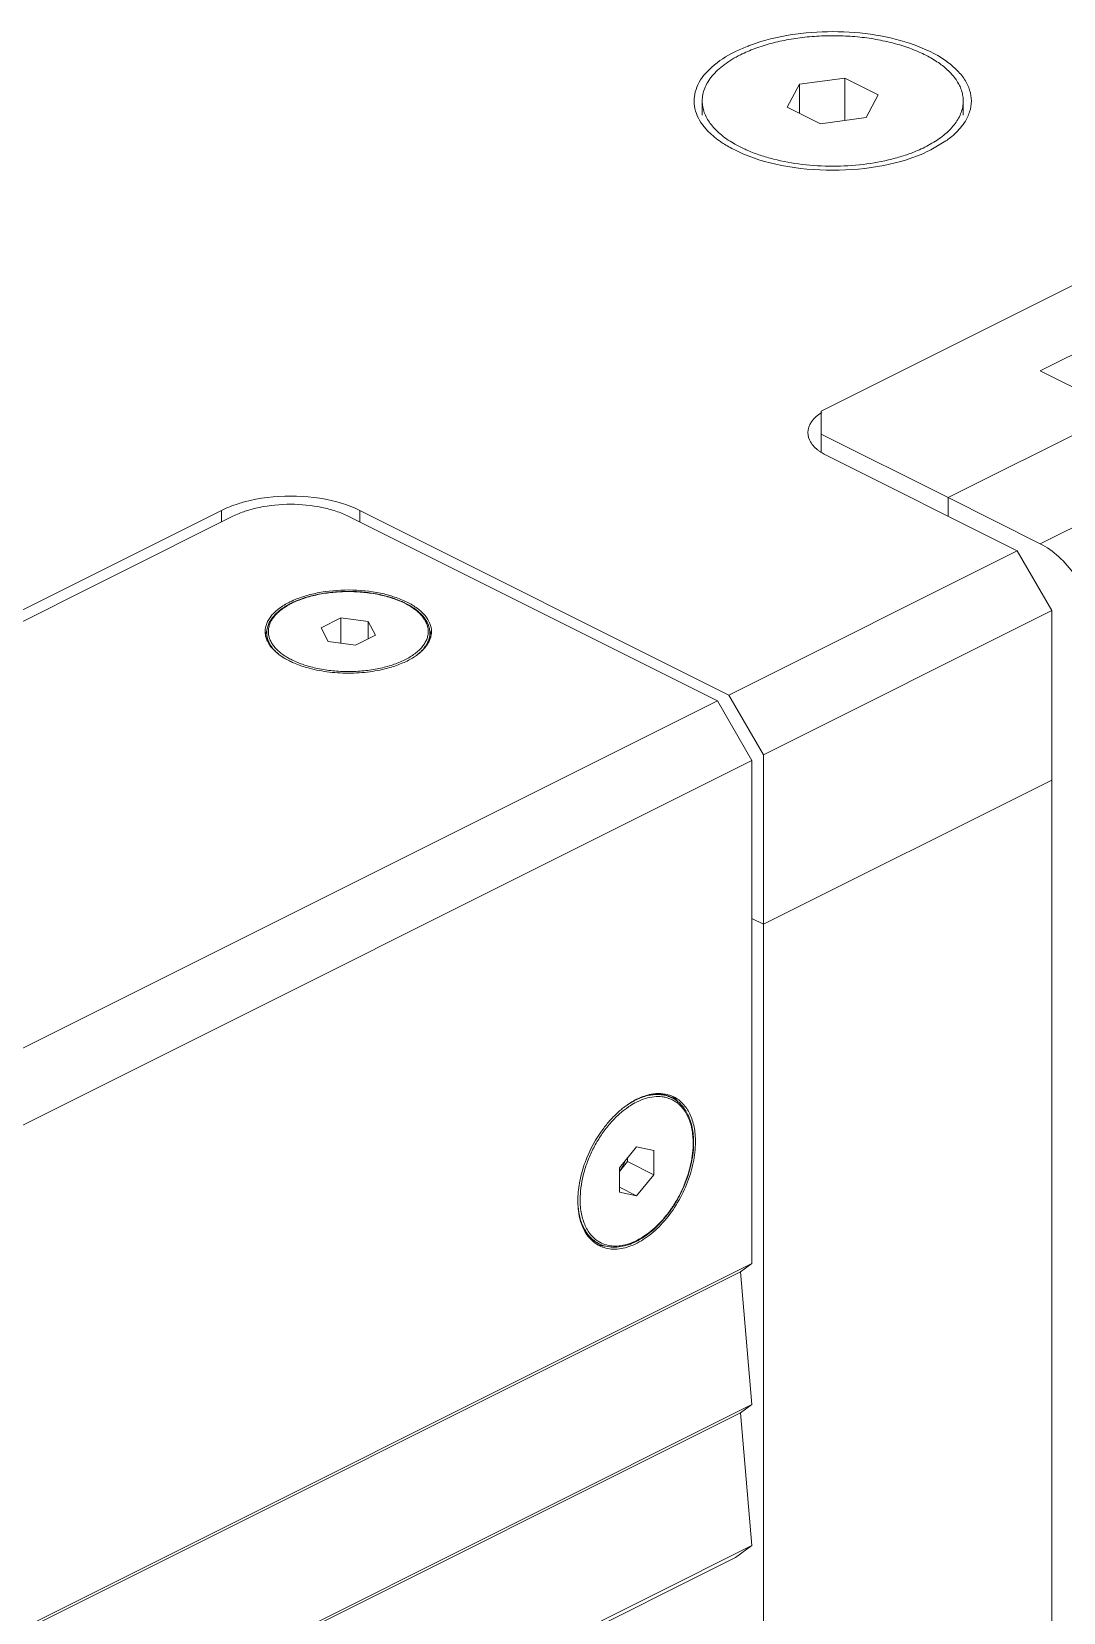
# Model space of a CAD drawing. Header units: millimetres. Extents: x 0 to 9253, y 0 to 2730.
# Drawn here: x 3147.8 to 3211.1, y 2245.8 to 2342.7 of the extents above; entities that cross this region are included whole.
import ezdxf

# ---------------------------------------------------------------- set-up
doc = ezdxf.new("R2010")
doc.units = ezdxf.units.MM
doc.layers.get('0').update_dxf_attribs({"lineweight": 13})

msp = doc.modelspace()

# ---------------------------------------------------------------- linework, layer by layer
for p, q in [((3194.909, 2339.48), (3194.162, 2338.086)), ((3197.697, 2339.854), (3194.909, 2339.48)), ((3194.909, 2339.48), (3194.909, 2337.713)), ((3235.841, 2339.246), (3196.243, 2319.447)), ((3197.697, 2339.854), (3197.697, 2337.266)), ((3199.739, 2338.833), (3197.697, 2339.854)), ((3188.95, 2337.594), (3188.95, 2338.46)), ((3198.992, 2337.439), (3199.739, 2338.833)), ((3204.95, 2337.594), (3204.95, 2338.46)), ((3194.162, 2338.086), (3196.203, 2337.066)), ((3196.203, 2337.066), (3198.992, 2337.439)), ((3202.961, 2335.455), (3203.889, 2336.006)), ((3209.678, 2321.922), (3230.891, 2332.529)), ((3214.628, 2319.447), (3209.678, 2321.922)), ((3196.243, 2316.934), (3196.243, 2319.447)), ((3204.021, 2314.144), (3214.628, 2319.447)), ((3214.487, 2319.374), (3204.021, 2314.142)), ((3204.021, 2314.144), (3196.243, 2318.033)), ((3208.264, 2310.883), (3196.597, 2316.716)), ((3209.678, 2311.313), (3220.143, 2316.546)), ((3204.021, 2313.004), (3204.021, 2314.144)), ((3204.021, 2314.142), (3209.678, 2311.313)), ((3025.123, 2246.182), (3159.474, 2313.357)), ((3159.474, 2313.357), (3159.474, 2312.65)), ((3167.959, 2313.357), (3167.959, 2312.65)), ((3190.586, 2302.044), (3167.959, 2313.357)), ((3160.181, 2313.004), (3025.831, 2245.829)), ((3189.879, 2301.69), (3167.252, 2313.004)), ((3208.264, 2310.883), (3190.586, 2302.044)), ((3210.385, 2307.224), (3208.264, 2310.883)), ((3166.804, 2306.769), (3165.579, 2306.157)), ((3166.804, 2306.769), (3166.804, 2305.216)), ((3168.477, 2306.545), (3166.804, 2306.769)), ((3168.477, 2306.545), (3168.477, 2305.485)), ((3168.925, 2305.709), (3168.477, 2306.545)), ((3210.385, 2307.224), (3192.708, 2298.385)), ((3210.385, 2296.832), (3210.385, 2307.224)), ((3162.252, 2305.846), (3162.252, 2305.774)), ((3165.579, 2306.157), (3166.027, 2305.32)), ((3166.027, 2305.32), (3167.7, 2305.096)), ((3167.7, 2305.096), (3168.925, 2305.709)), ((3172.252, 2305.846), (3172.252, 2305.774)), ((3189.879, 2301.69), (3048.458, 2230.98)), ((3192.001, 2298.031), (3189.879, 2301.69)), ((3190.586, 2302.044), (3192.708, 2298.385)), ((3192.001, 2298.031), (3050.579, 2227.321)), ((3192.001, 2267.201), (3192.001, 2298.031)), ((3192.708, 2298.385), (3192.708, 2287.993)), ((3210.385, 2296.832), (3192.708, 2287.993)), ((3210.385, 2296.827), (3192.708, 2287.988)), ((3210.385, 1867.279), (3210.385, 2296.827)), ((3192.708, 2287.993), (3192.001, 2288.346)), ((3192.708, 2287.988), (3192.001, 2288.342)), ((3192.708, 2221.304), (3192.708, 2287.988)), ((3187.095, 2277.353), (3187.036, 2277.382)), ((3184.93, 2274.345), (3183.869, 2273.065)), ((3185.99, 2274.126), (3184.93, 2274.345)), ((3183.869, 2272.841), (3184.364, 2273.439)), ((3184.364, 2273.439), (3184.364, 2273.662)), ((3185.99, 2272.626), (3184.364, 2273.439)), ((3185.99, 2272.626), (3185.99, 2274.126)), ((3183.869, 2273.065), (3183.869, 2271.565)), ((3184.93, 2271.345), (3185.99, 2272.626)), ((3184.93, 2271.345), (3183.869, 2271.876)), ((3183.869, 2271.565), (3184.93, 2271.345)), ((3182.623, 2268.408), (3182.564, 2268.438)), ((3191.293, 2266.688), (3049.872, 2195.978)), ((3192.001, 2267.201), (3050.579, 2196.49)), ((3191.293, 2266.688), (3192.001, 2267.201)), ((3192.001, 2258.553), (3191.293, 2266.688)), ((3191.293, 2258.04), (3049.872, 2187.33)), ((3192.001, 2258.553), (3050.579, 2187.842)), ((3191.293, 2258.04), (3192.001, 2258.553)), ((3192.001, 2249.905), (3191.293, 2258.04)), ((3190.991, 2249.173), (3049.872, 2178.614)), ((3192.001, 2249.905), (3050.579, 2179.194)), ((3190.991, 2249.173), (3192.001, 2249.905))]:
    msp.add_line(p, q)
for centre, radius, start, end in [((3191.659, 2338.966), 3.333, 213.08086, 218.62083), ((3202.248, 2338.962), 3.326, 321.37098, 326.913), ((3194.766, 2343.108), 8.556, 243.44105, 244.69751), ((3198.866, 2343.12), 8.371, 293.05405, 296.5437), ((3199.284, 2342.285), 7.437, 296.54364, 300.29001), ((3199.158, 2343.061), 8.504, 295.29668, 296.55904), ((3197.81, 2319.306), 2.855, 233.00043, 236.38049), ((3165.918, 2303.19), 5.082, 115.89547, 116.56349), ((3165.926, 2303.388), 4.782, 116.5644, 117.02901), ((3163.498, 2305.489), 1.347, 165.2311, 170.21737), ((3163.537, 2305.479), 1.387, 163.90352, 165.24628), ((3163.597, 2305.461), 1.45, 157.94422, 163.86561), ((3163.502, 2305.846), 1.25, 180.00177, 183.3021), ((3171.001, 2305.846), 1.25, 356.69769, 359.998), ((3170.891, 2305.455), 1.467, 17.84279, 22.02001), ((3170.942, 2305.472), 1.413, 16.09765, 17.82551), ((3170.995, 2305.487), 1.357, 9.80133, 16.12274), ((3165.374, 2307.708), 3.971, 236.84973, 237.45925), ((3165.824, 2308.278), 4.558, 239.72333, 243.4568), ((3169.133, 2307.703), 3.966, 302.535, 303.08776), ((3186.298, 2275.581), 1.841, 61.35737, 68.69785), ((3186.256, 2275.674), 1.877, 63.43316, 65.44728), ((3186.351, 2275.687), 1.922, 63.44633, 68.1866), ((3185.98, 2275.839), 1.953, 53.43279, 54.06364), ((3187.623, 2272.266), 5.686, 128.25991, 129.63427), ((3187.47, 2272.461), 5.438, 125.89077, 128.26766), ((3187.372, 2272.475), 5.227, 125.12472, 128.46388), ((3187.197, 2272.717), 4.928, 124.76067, 125.08631), ((3188.916, 2270.974), 7.517, 140.33559, 143.03646), ((3186.784, 2271.042), 5.461, 178.65199, 179.99536), ((3186.601, 2271.042), 5.278, 179.99728, 181.22876), ((3183.496, 2270.236), 2.028, 226.6068, 227.26636), ((3183.456, 2270.192), 1.969, 227.23616, 232.72787), ((3183.428, 2270.155), 1.922, 232.73521, 234.94967), ((3183.414, 2270.136), 1.899, 234.94937, 239.30133), ((3183.405, 2270.12), 1.88, 239.30741, 243.43067), ((3183.513, 2270.011), 1.932, 234.05778, 240.84051), ((3183.162, 2270.198), 1.941, 249.0906, 251.25041), ((3183.175, 2270.239), 1.985, 251.27524, 258.31956), ((3183.463, 2270.088), 1.878, 241.36388, 243.43267), ((3183.506, 2269.998), 1.917, 240.85265, 243.44233), ((3183.493, 2270.151), 1.948, 243.44894, 250.27023), ((3183.507, 2270), 1.919, 243.4435, 246.26214), ((3183.196, 2270.344), 2.092, 258.33377, 264.15381)]:
    msp.add_arc(centre, radius, start, end)
for points, knots in [([(3204.95, 2338.46), (3204.95, 2338.558), (3204.936, 2338.757), (3204.87, 2339.052), (3204.76, 2339.343), (3204.553, 2339.734), (3204.18, 2340.206), (3203.591, 2340.716), (3202.862, 2341.176), (3202.008, 2341.577), (3201.047, 2341.912), (3199.999, 2342.173), (3198.886, 2342.356), (3197.731, 2342.455), (3196.56, 2342.469), (3195.397, 2342.398), (3194.267, 2342.243), (3193.194, 2342.008), (3192.202, 2341.697), (3191.583, 2341.433), (3191.293, 2341.288)], [0, 0, 0, 0, 0.019028, 0.03836, 0.058281, 0.079038, 0.123761, 0.173663, 0.229126, 0.290011, 0.355806, 0.425721, 0.498772, 0.573841, 0.64973, 0.725207, 0.799061, 0.870138, 0.937407, 1, 1, 1, 1]), ([(3205.034, 2337.146), (3205.165, 2337.347), (3205.374, 2337.768), (3205.487, 2338.458), (3205.375, 2339.148), (3205.047, 2339.811), (3204.522, 2340.43), (3203.528, 2341.224), (3201.869, 2342.007), (3199.536, 2342.578), (3196.963, 2342.776), (3194.39, 2342.583), (3192.734, 2342.18), (3191.967, 2341.902)], [0, 0, 0, 0, 0.042948, 0.083136, 0.123322, 0.166268, 0.214017, 0.267703, 0.393175, 0.539125, 0.696444, 0.853788, 1, 1, 1, 1]), ([(3190.94, 2341.465), (3190.438, 2341.214), (3189.563, 2340.669), (3188.749, 2339.708), (3188.466, 2338.889), (3188.416, 2338.078), (3188.645, 2337.487), (3188.866, 2337.147)], [0, 0, 0, 0, 0.307881, 0.559693, 0.670668, 0.777492, 1, 1, 1, 1]), ([(3188.95, 2338.46), (3188.95, 2338.591), (3188.977, 2338.858), (3189.095, 2339.251), (3189.29, 2339.635), (3189.558, 2340.006), (3189.897, 2340.361), (3190.303, 2340.697), (3190.773, 2341.011), (3191.114, 2341.198), (3191.293, 2341.288)], [0, 0, 0, 0, 0.102073, 0.207011, 0.317357, 0.435115, 0.561666, 0.697843, 0.844024, 1, 1, 1, 1]), ([(3191.967, 2341.902), (3191.876, 2341.87), (3191.528, 2341.738), (3191.187, 2341.588), (3190.94, 2341.465)], [0, 0, 0, 0, 0.258427, 1, 1, 1, 1]), ([(3190.867, 2335.862), (3190.579, 2336.03), (3190.177, 2336.307), (3189.719, 2336.737), (3189.443, 2337.063), (3189.225, 2337.401), (3189.067, 2337.748), (3188.972, 2338.102), (3188.95, 2338.342), (3188.95, 2338.46)], [0, 0, 0, 0, 0.296488, 0.431162, 0.557233, 0.675592, 0.787581, 0.894991, 1, 1, 1, 1]), ([(3203.035, 2335.863), (3203.322, 2336.031), (3203.725, 2336.307), (3204.182, 2336.737), (3204.458, 2337.063), (3204.676, 2337.401), (3204.834, 2337.749), (3204.929, 2338.102), (3204.95, 2338.342), (3204.95, 2338.46)], [0, 0, 0, 0, 0.296511, 0.431162, 0.557225, 0.675583, 0.787573, 0.894986, 1, 1, 1, 1]), ([(3189.055, 2336.885), (3189.118, 2336.806), (3189.403, 2336.479), (3189.739, 2336.198), (3190.01, 2336.006)], [0, 0, 0, 0, 0.233994, 1, 1, 1, 1]), ([(3203.89, 2336.006), (3203.985, 2336.073), (3204.331, 2336.333), (3204.648, 2336.637), (3204.846, 2336.885)], [0, 0, 0, 0, 0.267007, 1, 1, 1, 1]), ([(3190.01, 2336.006), (3190.081, 2335.956), (3190.38, 2335.754), (3190.695, 2335.577), (3190.94, 2335.454)], [0, 0, 0, 0, 0.239599, 1, 1, 1, 1]), ([(3191.755, 2335.418), (3191.676, 2335.452), (3191.374, 2335.586), (3191.079, 2335.738), (3190.867, 2335.862)], [0, 0, 0, 0, 0.258824, 1, 1, 1, 1]), ([(3191.109, 2335.372), (3191.962, 2334.969), (3193.898, 2334.391), (3196.95, 2334.114), (3200.003, 2334.391), (3201.939, 2334.969), (3202.792, 2335.373)], [0, 0, 0, 0, 0.236378, 0.499977, 0.763534, 1, 1, 1, 1]), ([(3193.318, 2334.896), (3193.045, 2334.965), (3192.516, 2335.119), (3192.001, 2335.313), (3191.755, 2335.418)], [0, 0, 0, 0, 0.513274, 1, 1, 1, 1]), ([(3202.144, 2335.417), (3201.898, 2335.312), (3201.383, 2335.119), (3200.855, 2334.965), (3200.582, 2334.896)], [0, 0, 0, 0, 0.486819, 1, 1, 1, 1]), ([(3200.582, 2334.896), (3200.003, 2334.748), (3198.796, 2334.531), (3196.95, 2334.424), (3195.104, 2334.531), (3193.898, 2334.748), (3193.318, 2334.896)], [0, 0, 0, 0, 0.244768, 0.5, 0.755232, 1, 1, 1, 1]), ([(3195.425, 2318.13), (3195.425, 2318.36), (3195.625, 2318.878), (3196.038, 2319.212), (3196.281, 2319.366)], [0, 0, 0, 0, 0.444199, 1, 1, 1, 1]), ([(3196.092, 2317.026), (3195.899, 2317.171), (3195.572, 2317.486), (3195.425, 2317.93), (3195.425, 2318.13)], [0, 0, 0, 0, 0.546794, 1, 1, 1, 1]), ([(3196.597, 2316.716), (3196.564, 2316.733), (3196.438, 2316.798), (3196.316, 2316.87), (3196.229, 2316.928)], [0, 0, 0, 0, 0.258003, 1, 1, 1, 1]), ([(3160.888, 2313.882), (3160.76, 2313.848), (3160.277, 2313.707), (3159.805, 2313.523), (3159.474, 2313.357)], [0, 0, 0, 0, 0.263282, 1, 1, 1, 1]), ([(3167.252, 2313.004), (3167.008, 2313.126), (3166.476, 2313.34), (3165.301, 2313.648), (3163.716, 2313.796), (3162.132, 2313.648), (3160.957, 2313.34), (3160.425, 2313.126), (3160.181, 2313.004)], [0, 0, 0, 0, 0.112572, 0.235644, 0.5, 0.764356, 0.887428, 1, 1, 1, 1]), ([(3167.959, 2313.357), (3167.853, 2313.411), (3167.396, 2313.622), (3166.916, 2313.783), (3166.545, 2313.882)], [0, 0, 0, 0, 0.236147, 1, 1, 1, 1]), ([(3209.678, 2311.313), (3210.085, 2311.11), (3210.875, 2310.537), (3211.507, 2309.802), (3211.8, 2309.387)], [0, 0, 0, 0, 0.472498, 1, 1, 1, 1]), ([(3170.858, 2307.736), (3170.612, 2307.859), (3170.074, 2308.076), (3168.889, 2308.389), (3167.288, 2308.543), (3165.685, 2308.4), (3164.491, 2308.096), (3163.949, 2307.883), (3163.699, 2307.762)], [0, 0, 0, 0, 0.112365, 0.235147, 0.498953, 0.76334, 0.886739, 1, 1, 1, 1]), ([(3163.742, 2307.668), (3163.923, 2307.758), (3164.309, 2307.923), (3164.927, 2308.116), (3165.594, 2308.263), (3166.295, 2308.359), (3167.017, 2308.402), (3167.744, 2308.393), (3168.461, 2308.33), (3169.152, 2308.216), (3169.803, 2308.053), (3170.4, 2307.843), (3170.933, 2307.591), (3171.389, 2307.302), (3171.76, 2306.978), (3172.038, 2306.623), (3172.185, 2306.302), (3172.242, 2306.041), (3172.252, 2305.911), (3172.252, 2305.846)], [0, 0, 0, 0, 0.06245, 0.129395, 0.20002, 0.273337, 0.348228, 0.423507, 0.497972, 0.570456, 0.63988, 0.705308, 0.766019, 0.821586, 0.871979, 0.917684, 0.959777, 0.980007, 1, 1, 1, 1]), ([(3163.787, 2307.665), (3164.026, 2307.785), (3164.548, 2307.995), (3165.391, 2308.216), (3166.304, 2308.352), (3167.252, 2308.398), (3168.2, 2308.352), (3169.113, 2308.216), (3169.83, 2308.028), (3170.356, 2307.834), (3170.712, 2307.673), (3171.036, 2307.496), (3171.323, 2307.303), (3171.572, 2307.097), (3171.779, 2306.88), (3171.944, 2306.653), (3172.063, 2306.418), (3172.136, 2306.177), (3172.16, 2305.933), (3172.136, 2305.689), (3172.063, 2305.448), (3171.944, 2305.213), (3171.779, 2304.986), (3171.572, 2304.768), (3171.323, 2304.562), (3171.036, 2304.37), (3170.827, 2304.255), (3170.717, 2304.2)], [0, 0, 0, 0, 0.06767, 0.141596, 0.21998, 0.300673, 0.381365, 0.459749, 0.533678, 0.568408, 0.601388, 0.632481, 0.661607, 0.68875, 0.713973, 0.737443, 0.759435, 0.78035, 0.800694, 0.821038, 0.841952, 0.863945, 0.887415, 0.912637, 0.939778, 0.968913, 1, 1, 1, 1]), ([(3163.646, 2307.736), (3163.424, 2307.625), (3163.024, 2307.388), (3162.538, 2306.949), (3162.227, 2306.46), (3162.152, 2306.102), (3162.152, 2305.933)], [0, 0, 0, 0, 0.302569, 0.565477, 0.793427, 1, 1, 1, 1]), ([(3162.252, 2305.846), (3162.252, 2305.933), (3162.269, 2306.108), (3162.346, 2306.366), (3162.472, 2306.616), (3162.645, 2306.855), (3162.861, 2307.082), (3163.118, 2307.295), (3163.415, 2307.494), (3163.629, 2307.612), (3163.742, 2307.668)], [0, 0, 0, 0, 0.105005, 0.212309, 0.324205, 0.442477, 0.568498, 0.703191, 0.84707, 1, 1, 1, 1]), ([(3163.526, 2304.342), (3163.431, 2304.397), (3163.25, 2304.513), (3163.005, 2304.704), (3162.796, 2304.905), (3162.625, 2305.116), (3162.493, 2305.335), (3162.402, 2305.559), (3162.353, 2305.788), (3162.348, 2306.018), (3162.385, 2306.247), (3162.495, 2306.556), (3162.69, 2306.847), (3162.947, 2307.11), (3163.183, 2307.304), (3163.454, 2307.486), (3163.65, 2307.595), (3163.752, 2307.648)], [0, 0, 0, 0, 0.075391, 0.146002, 0.211925, 0.273452, 0.331106, 0.38567, 0.438175, 0.489851, 0.542016, 0.595934, 0.71285, 0.777587, 0.846957, 0.921125, 1, 1, 1, 1]), ([(3172.352, 2305.933), (3172.352, 2306.102), (3172.277, 2306.46), (3171.966, 2306.949), (3171.48, 2307.388), (3171.079, 2307.625), (3170.858, 2307.736)], [0, 0, 0, 0, 0.206581, 0.434476, 0.697533, 1, 1, 1, 1]), ([(3162.152, 2305.933), (3162.152, 2305.849), (3162.163, 2305.737), (3162.188, 2305.627), (3162.196, 2305.6)], [0, 0, 0, 0, 0.74699, 1, 1, 1, 1]), ([(3162.196, 2305.6), (3162.205, 2305.565), (3162.249, 2305.42), (3162.316, 2305.283), (3162.376, 2305.186)], [0, 0, 0, 0, 0.242322, 1, 1, 1, 1]), ([(3162.384, 2305.187), (3162.341, 2305.28), (3162.275, 2305.472), (3162.252, 2305.674), (3162.252, 2305.774)], [0, 0, 0, 0, 0.507161, 1, 1, 1, 1]), ([(3162.426, 2305.12), (3162.37, 2305.222), (3162.283, 2305.435), (3162.252, 2305.663), (3162.252, 2305.774)], [0, 0, 0, 0, 0.512155, 1, 1, 1, 1]), ([(3162.966, 2304.558), (3162.862, 2304.645), (3162.672, 2304.826), (3162.448, 2305.128), (3162.302, 2305.445), (3162.26, 2305.666), (3162.254, 2305.774)], [0, 0, 0, 0, 0.28254, 0.539541, 0.776052, 1, 1, 1, 1]), ([(3172.25, 2305.774), (3172.244, 2305.666), (3172.202, 2305.446), (3172.056, 2305.129), (3171.832, 2304.826), (3171.643, 2304.646), (3171.538, 2304.559)], [0, 0, 0, 0, 0.223975, 0.4605, 0.717504, 1, 1, 1, 1]), ([(3172.252, 2305.774), (3172.252, 2305.663), (3172.221, 2305.435), (3172.133, 2305.222), (3172.078, 2305.12)], [0, 0, 0, 0, 0.487846, 1, 1, 1, 1]), ([(3172.252, 2305.774), (3172.252, 2305.674), (3172.229, 2305.472), (3172.162, 2305.28), (3172.12, 2305.187)], [0, 0, 0, 0, 0.49284, 1, 1, 1, 1]), ([(3172.128, 2305.186), (3172.149, 2305.219), (3172.223, 2305.35), (3172.28, 2305.492), (3172.308, 2305.6)], [0, 0, 0, 0, 0.259309, 1, 1, 1, 1]), ([(3172.308, 2305.6), (3172.315, 2305.627), (3172.341, 2305.737), (3172.352, 2305.849), (3172.352, 2305.933)], [0, 0, 0, 0, 0.253008, 1, 1, 1, 1]), ([(3162.376, 2305.186), (3162.421, 2305.111), (3162.647, 2304.797), (3162.952, 2304.546), (3163.202, 2304.383)], [0, 0, 0, 0, 0.226435, 1, 1, 1, 1]), ([(3163.238, 2304.36), (3163.27, 2304.339), (3163.403, 2304.257), (3163.54, 2304.183), (3163.646, 2304.13)], [0, 0, 0, 0, 0.243039, 1, 1, 1, 1]), ([(3169.802, 2303.724), (3170.071, 2303.802), (3170.576, 2303.979), (3171.053, 2304.224), (3171.266, 2304.36)], [0, 0, 0, 0, 0.526137, 1, 1, 1, 1]), ([(3171.298, 2304.38), (3171.387, 2304.439), (3171.703, 2304.663), (3171.982, 2304.947), (3172.128, 2305.186)], [0, 0, 0, 0, 0.276071, 1, 1, 1, 1]), ([(3163.646, 2304.13), (3163.726, 2304.09), (3164.068, 2303.93), (3164.425, 2303.804), (3164.702, 2303.724)], [0, 0, 0, 0, 0.237165, 1, 1, 1, 1]), ([(3170.717, 2304.2), (3170.477, 2304.081), (3169.956, 2303.871), (3169.113, 2303.65), (3168.2, 2303.513), (3167.252, 2303.467), (3166.304, 2303.513), (3165.391, 2303.65), (3164.548, 2303.871), (3164.026, 2304.081), (3163.787, 2304.2)], [0, 0, 0, 0, 0.11253, 0.235465, 0.365814, 0.5, 0.634186, 0.764534, 0.887473, 1, 1, 1, 1]), ([(3164.702, 2303.724), (3165.104, 2303.608), (3165.951, 2303.438), (3167.252, 2303.355), (3168.553, 2303.438), (3169.4, 2303.608), (3169.802, 2303.724)], [0, 0, 0, 0, 0.243533, 0.5, 0.756467, 1, 1, 1, 1]), ([(3184.93, 2277.262), (3184.875, 2277.235), (3184.651, 2277.116), (3184.438, 2276.979), (3184.282, 2276.867)], [0, 0, 0, 0, 0.242303, 1, 1, 1, 1]), ([(3184.369, 2276.924), (3184.592, 2277.074), (3184.939, 2277.268), (3185.42, 2277.444), (3185.768, 2277.527), (3186.107, 2277.564), (3186.434, 2277.553), (3186.746, 2277.495), (3186.942, 2277.424), (3187.035, 2277.381)], [0, 0, 0, 0, 0.285602, 0.418282, 0.544367, 0.664463, 0.779523, 0.89084, 1, 1, 1, 1]), ([(3185.954, 2277.592), (3185.87, 2277.581), (3185.516, 2277.515), (3185.175, 2277.385), (3184.93, 2277.262)], [0, 0, 0, 0, 0.236919, 1, 1, 1, 1]), ([(3184.93, 2277.089), (3185.104, 2277.176), (3185.452, 2277.319), (3185.986, 2277.433), (3186.418, 2277.433), (3186.74, 2277.374), (3186.893, 2277.325), (3186.966, 2277.297)], [0, 0, 0, 0, 0.27762, 0.533991, 0.772574, 0.887246, 1, 1, 1, 1]), ([(3185.785, 2277.561), (3185.896, 2277.577), (3186.116, 2277.595), (3186.441, 2277.574), (3186.75, 2277.506), (3186.944, 2277.428), (3187.036, 2277.382)], [0, 0, 0, 0, 0.262764, 0.514902, 0.759437, 1, 1, 1, 1]), ([(3185.953, 2277.589), (3186.049, 2277.595), (3186.239, 2277.596), (3186.519, 2277.562), (3186.786, 2277.493), (3186.955, 2277.423), (3187.036, 2277.382)], [0, 0, 0, 0, 0.25851, 0.509854, 0.756213, 1, 1, 1, 1]), ([(3187.065, 2277.472), (3186.896, 2277.54), (3186.525, 2277.629), (3186.146, 2277.618), (3185.954, 2277.592)], [0, 0, 0, 0, 0.485801, 1, 1, 1, 1]), ([(3187.095, 2277.353), (3187.199, 2277.301), (3187.401, 2277.176), (3187.668, 2276.935), (3187.898, 2276.645), (3188.089, 2276.309), (3188.239, 2275.932), (3188.385, 2275.368), (3188.424, 2274.918), (3188.424, 2274.613)], [0, 0, 0, 0, 0.109295, 0.220481, 0.335288, 0.455152, 0.581136, 0.713876, 1, 1, 1, 1]), ([(3187.455, 2277.121), (3187.431, 2277.148), (3187.335, 2277.251), (3187.228, 2277.345), (3187.143, 2277.407)], [0, 0, 0, 0, 0.253699, 1, 1, 1, 1]), ([(3187.18, 2277.197), (3187.275, 2277.145), (3187.459, 2277.022), (3187.702, 2276.791), (3187.912, 2276.513), (3188.151, 2276.074), (3188.305, 2275.566), (3188.382, 2275.018), (3188.394, 2274.727), (3188.394, 2274.578)], [0, 0, 0, 0, 0.10757, 0.217576, 0.331792, 0.451625, 0.711134, 0.852033, 1, 1, 1, 1]), ([(3188.536, 2274.648), (3188.536, 2274.959), (3188.486, 2275.549), (3188.233, 2276.357), (3187.812, 2277.003), (3187.418, 2277.303), (3187.21, 2277.407)], [0, 0, 0, 0, 0.289694, 0.549612, 0.782838, 1, 1, 1, 1]), ([(3181.465, 2271.113), (3181.465, 2271.356), (3181.5, 2271.857), (3181.644, 2272.611), (3181.879, 2273.372), (3182.196, 2274.118), (3182.589, 2274.83), (3183.045, 2275.487), (3183.553, 2276.072), (3183.928, 2276.414), (3184.121, 2276.567)], [0, 0, 0, 0, 0.116907, 0.240164, 0.367985, 0.498278, 0.628804, 0.757309, 0.881663, 1, 1, 1, 1]), ([(3183.549, 2276.236), (3183.513, 2276.199), (3183.368, 2276.05), (3183.23, 2275.893), (3183.129, 2275.772)], [0, 0, 0, 0, 0.246745, 1, 1, 1, 1]), ([(3183.996, 2276.645), (3183.958, 2276.613), (3183.804, 2276.482), (3183.657, 2276.344), (3183.549, 2276.236)], [0, 0, 0, 0, 0.24579, 1, 1, 1, 1]), ([(3184.387, 2276.766), (3184.432, 2276.796), (3184.607, 2276.913), (3184.79, 2277.019), (3184.93, 2277.089)], [0, 0, 0, 0, 0.25686, 1, 1, 1, 1]), ([(3182.91, 2275.494), (3182.43, 2274.858), (3181.855, 2273.793), (3181.425, 2272.295), (3181.333, 2271.538), (3181.325, 2271.17)], [0, 0, 0, 0, 0.512552, 0.763707, 1, 1, 1, 1]), ([(3188.394, 2274.578), (3188.394, 2274.371), (3188.369, 2273.947), (3188.264, 2273.306), (3188.091, 2272.656), (3187.856, 2272.01), (3187.562, 2271.381), (3187.216, 2270.781), (3186.824, 2270.222), (3186.394, 2269.716), (3185.934, 2269.272), (3185.455, 2268.899), (3184.964, 2268.605), (3184.471, 2268.395), (3183.986, 2268.275), (3183.517, 2268.248), (3183.075, 2268.316), (3182.804, 2268.425), (3182.679, 2268.494)], [0, 0, 0, 0, 0.064948, 0.133037, 0.203563, 0.275721, 0.348622, 0.421347, 0.492986, 0.562675, 0.629642, 0.693251, 0.753052, 0.808847, 0.860748, 0.909246, 0.955242, 1, 1, 1, 1]), ([(3182.734, 2268.244), (3182.868, 2268.185), (3183.154, 2268.096), (3183.784, 2268.046), (3184.644, 2268.242), (3185.64, 2268.814), (3186.577, 2269.678), (3187.391, 2270.773), (3188.025, 2272.02), (3188.431, 2273.326), (3188.536, 2274.219), (3188.536, 2274.648)], [0, 0, 0, 0, 0.044797, 0.091258, 0.1928, 0.309534, 0.4406, 0.581646, 0.72641, 0.867974, 1, 1, 1, 1]), ([(3188.424, 2274.613), (3188.424, 2274.411), (3188.4, 2273.999), (3188.301, 2273.375), (3188.14, 2272.743), (3187.92, 2272.113), (3187.644, 2271.497), (3187.318, 2270.906), (3186.947, 2270.351), (3186.539, 2269.841), (3186.1, 2269.387), (3185.638, 2268.995), (3185.161, 2268.674), (3184.677, 2268.43), (3184.194, 2268.266), (3183.719, 2268.189), (3183.262, 2268.2), (3182.972, 2268.268), (3182.836, 2268.317)], [0, 0, 0, 0, 0.063946, 0.130778, 0.199896, 0.270609, 0.342138, 0.413677, 0.484417, 0.553583, 0.620474, 0.684495, 0.745207, 0.802368, 0.855981, 0.906339, 0.954046, 1, 1, 1, 1]), ([(3183.87, 2272.843), (3183.947, 2272.943), (3184.087, 2273.155), (3184.193, 2273.387), (3184.236, 2273.507)], [0, 0, 0, 0, 0.497407, 1, 1, 1, 1]), ([(3181.324, 2270.929), (3181.328, 2270.763), (3181.369, 2270.158), (3181.536, 2269.552), (3181.753, 2269.167)], [0, 0, 0, 0, 0.272612, 1, 1, 1, 1]), ([(3182.563, 2268.44), (3182.477, 2268.487), (3182.311, 2268.595), (3182.086, 2268.797), (3181.888, 2269.035), (3181.717, 2269.309), (3181.576, 2269.615), (3181.423, 2270.072), (3181.362, 2270.44), (3181.341, 2270.691)], [0, 0, 0, 0, 0.110125, 0.222258, 0.337864, 0.458164, 0.584087, 0.716234, 1, 1, 1, 1]), ([(3182.679, 2268.494), (3182.584, 2268.546), (3182.4, 2268.668), (3182.157, 2268.9), (3181.947, 2269.178), (3181.708, 2269.616), (3181.554, 2270.124), (3181.477, 2270.672), (3181.465, 2270.964), (3181.465, 2271.113)], [0, 0, 0, 0, 0.10757, 0.217576, 0.331792, 0.451625, 0.711134, 0.852033, 1, 1, 1, 1]), ([(3182.102, 2268.762), (3182.026, 2268.834), (3181.882, 2268.993), (3181.762, 2269.171), (3181.707, 2269.265)], [0, 0, 0, 0, 0.490337, 1, 1, 1, 1]), ([(3181.753, 2269.167), (3181.833, 2269.024), (3182.016, 2268.758), (3182.253, 2268.539), (3182.38, 2268.447)], [0, 0, 0, 0, 0.512946, 1, 1, 1, 1]), ([(3182.564, 2268.438), (3182.483, 2268.478), (3182.328, 2268.57), (3182.114, 2268.74), (3181.92, 2268.941), (3181.808, 2269.091), (3181.756, 2269.17)], [0, 0, 0, 0, 0.243902, 0.490326, 0.741644, 1, 1, 1, 1])]:
    msp.add_open_spline(points, degree=3, knots=knots)
msp.add_open_spline([(3166.545, 2313.882), (3165.627, 2314.127), (3163.716, 2314.345), (3161.806, 2314.127), (3160.888, 2313.882)], degree=3)

doc.saveas('drawing.dxf')
